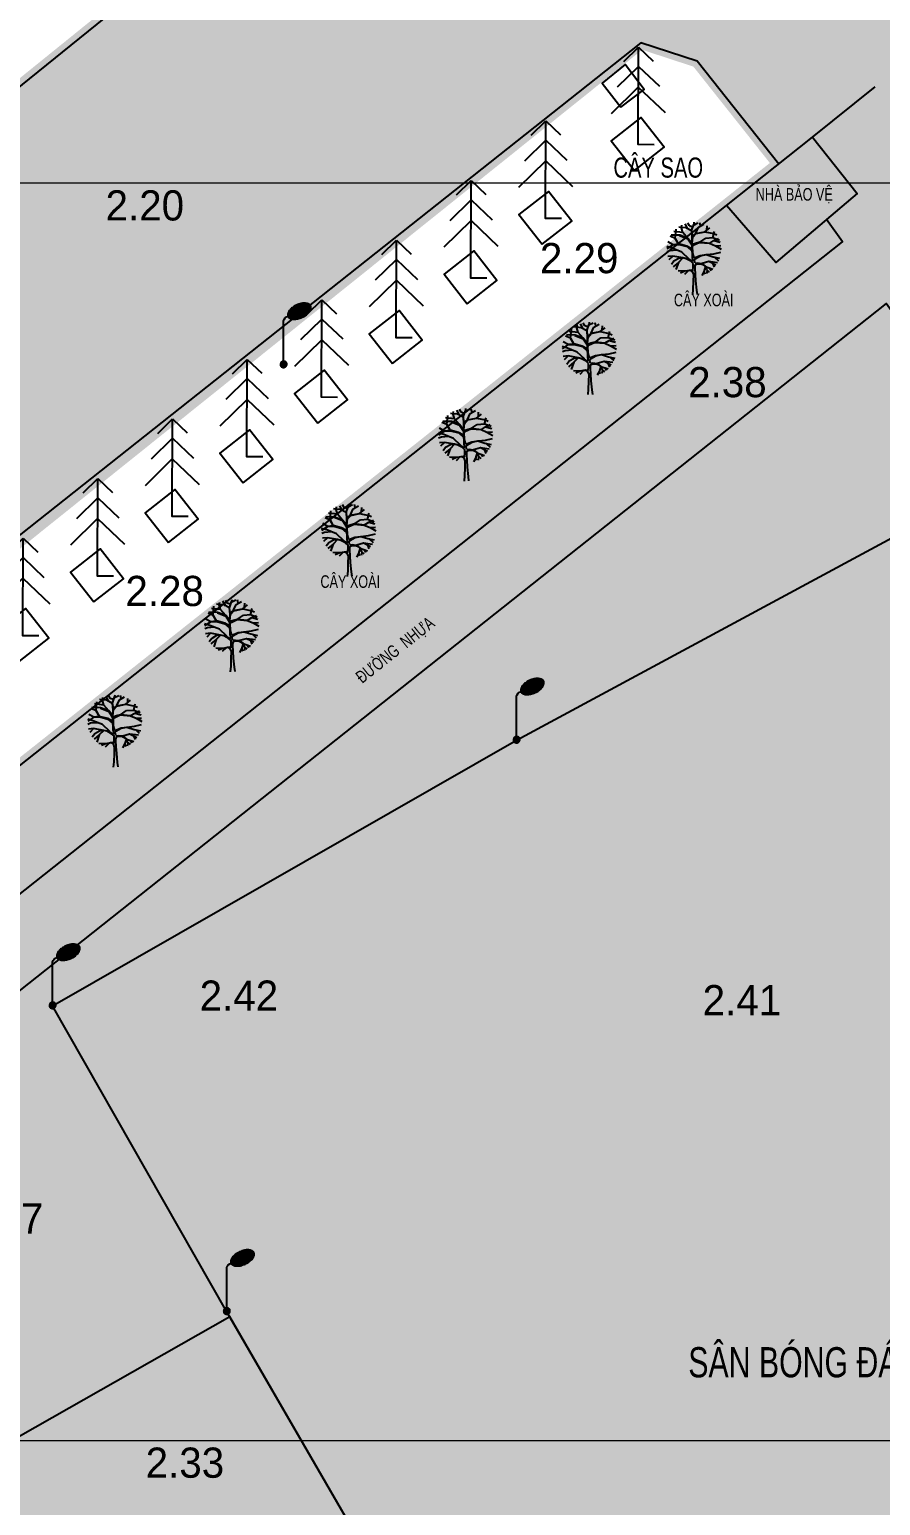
# Model space of a CAD drawing. Header units: millimetres. Extents: x 476643 to 477419, y 1110674 to 1111494.
# Drawn here: x 476844.2 to 476878, y 1111121.4 to 1111180.1 of the extents above; entities that cross this region are included whole.
import ezdxf

# ---------------------------------------------------------------- set-up
doc = ezdxf.new("R2010")
doc.units = ezdxf.units.MM
doc.header["$LTSCALE"] = 0.001
doc.header["$MEASUREMENT"] = 0
doc.linetypes.add('DASHDOTX2', pattern=[2, 1, -0.5, 0, -0.5])
for name, color, linetype, lineweight in [('D-CONGTRINH', 7, 'Continuous', 15), ('HT_Text', 7, 'Continuous', 15), ('LUOI', 8, 'Continuous', 5), ('Ranh theo QH', 5, 'Continuous', 40)]:
    doc.layers.add(name, color=color, linetype=linetype, lineweight=lineweight)
for name, color, linetype in [('HT_Cao do', 7, 'Continuous'), ('HT_duong', 1, 'Continuous'), ('HT_Hang rao', 7, 'Continuous'), ('HT_Ho ga', 5, 'Continuous'), ('HT_nha', 6, 'Continuous'), ('HT_thuc vat', 3, 'Continuous'), ('Ky hieu', 7, 'Continuous'), ('Net manh', 252, 'Continuous'), ('QH-text', 7, 'Continuous')]:
    doc.layers.add(name, color=color, linetype=linetype)
doc.styles.add('DIM', font='VAVON.TTF')
doc.linetypes.add('FENCELINE2', pattern='A,0.25,-0.1,[132,ltypeshp.shx,S=0.1,R=0,X=-0.1,Y=0],-0.1,1', length=1.45)
pattern_1 = [(90, (0, 0), (-0.707106781, 0.707106781), [0.1875, -1.226713563]), (45, (0, 0), (-0.7071067812, 0.7071067812), [0.1875, -0.8125]), (135, (0, 0), (-0.7071067812, -0.7071067812), [0.1875, -0.8125])]

# ---------------------------------------------------------------- blocks, each defined once
blk = doc.blocks.new('Cot den')
at = {"layer": 'Ky hieu', "color": 5, "linetype": 'Continuous'}
for p, q in [((474185.965, 1112245.026), (474185.991, 1112245.093)), ((474185.965, 1112242.67), (474185.965, 1112245.026)), ((474185.991, 1112245.093), (474186.045, 1112245.174)), ((474186.045, 1112245.174), (474186.126, 1112245.228)), ((474186.126, 1112245.228), (474186.193, 1112245.255))]:
    blk.add_line(p, q, dxfattribs=at)
mesh = blk.add_polyface(dxfattribs=at)
corners = [(474186.293, 1112245.159), (474186.24, 1112245.199), (474186.324, 1112245.147), (474186.222, 1112245.225), (474186.388, 1112245.122), (474186.202, 1112245.255), (474186.426, 1112245.115), (474186.192, 1112245.289), (474186.489, 1112245.105), (474186.184, 1112245.319), (474186.528, 1112245.105), (474186.186, 1112245.362), (474186.599, 1112245.106), (474186.187, 1112245.386), (474186.631, 1112245.111), (474186.204, 1112245.434), (474186.707, 1112245.122), (474186.22, 1112245.483), (474186.772, 1112245.14), (474186.246, 1112245.526), (474186.839, 1112245.159), (474186.272, 1112245.571), (474186.898, 1112245.183), (474186.31, 1112245.616), (474186.965, 1112245.21), (474186.343, 1112245.654), (474187.016, 1112245.237), (474186.397, 1112245.701), (474187.086, 1112245.274), (474186.425, 1112245.727), (474187.119, 1112245.297), (474186.505, 1112245.781), (474187.199, 1112245.351), (474186.538, 1112245.804), (474187.227, 1112245.377), (474186.608, 1112245.841), (474187.281, 1112245.424), (474186.658, 1112245.868), (474187.313, 1112245.462), (474186.726, 1112245.896), (474187.352, 1112245.507), (474186.785, 1112245.919), (474187.378, 1112245.552), (474186.851, 1112245.938), (474187.404, 1112245.595), (474186.917, 1112245.956), (474187.42, 1112245.644), (474186.993, 1112245.967), (474187.436, 1112245.692), (474187.025, 1112245.972), (474187.438, 1112245.716), (474187.095, 1112245.973), (474187.44, 1112245.759), (474187.135, 1112245.973), (474187.432, 1112245.789), (474187.422, 1112245.824), (474187.197, 1112245.963), (474187.422, 1112245.824), (474187.401, 1112245.854), (474187.235, 1112245.956), (474187.384, 1112245.879), (474187.3, 1112245.931), (474187.331, 1112245.919)]
mesh.append_faces([[corners[k] for k in face] for face in [(0, 0, 2, 1), (1, 2, 4, 3), (3, 4, 6, 5), (5, 6, 8, 7), (7, 8, 10, 9), (9, 10, 12, 11), (11, 12, 14, 13), (13, 14, 16, 15), (15, 16, 18, 17), (17, 18, 20, 19), (19, 20, 22, 21), (21, 22, 24, 23), (23, 24, 26, 25), (25, 26, 28, 27), (27, 28, 30, 29), (29, 30, 32, 31), (31, 32, 34, 33), (33, 34, 36, 35), (35, 36, 38, 37), (37, 38, 40, 39), (39, 40, 42, 41), (41, 42, 44, 43), (43, 44, 46, 45), (45, 46, 48, 47), (47, 48, 50, 49), (49, 50, 52, 51), (51, 52, 54, 53), (53, 54, 57, 56), (56, 55, 58, 59), (59, 58, 60, 61), (61, 60, 62, 62)]], dxfattribs={"vtx0": -1, "vtx2": -1, "color": 5})
mesh = blk.add_polyface(dxfattribs=at)
corners = [(474185.872, 1112242.529), (474185.856, 1112242.542), (474185.903, 1112242.513), (474185.846, 1112242.551), (474185.909, 1112242.511), (474185.832, 1112242.567), (474185.934, 1112242.504), (474185.824, 1112242.577), (474185.943, 1112242.503), (474185.815, 1112242.594), (474185.965, 1112242.501), (474185.808, 1112242.608), (474185.978, 1112242.502), (474185.804, 1112242.623), (474185.995, 1112242.504), (474185.799, 1112242.639), (474186.01, 1112242.508), (474185.798, 1112242.655), (474186.026, 1112242.513), (474185.796, 1112242.67), (474186.039, 1112242.519), (474185.796, 1112242.67), (474186.057, 1112242.529), (474185.798, 1112242.689), (474186.065, 1112242.535), (474185.799, 1112242.7), (474186.084, 1112242.551), (474185.806, 1112242.723), (474186.089, 1112242.557), (474185.808, 1112242.732), (474186.105, 1112242.577), (474185.82, 1112242.754), (474186.109, 1112242.585), (474185.824, 1112242.762), (474186.121, 1112242.608), (474185.84, 1112242.782), (474186.123, 1112242.616), (474185.846, 1112242.789), (474186.13, 1112242.639), (474185.864, 1112242.804), (474186.131, 1112242.65), (474185.872, 1112242.81), (474186.133, 1112242.67), (474185.89, 1112242.82), (474186.131, 1112242.684), (474185.903, 1112242.826), (474186.13, 1112242.7), (474185.919, 1112242.831), (474186.125, 1112242.716), (474185.934, 1112242.835), (474186.121, 1112242.732), (474185.951, 1112242.837), (474186.114, 1112242.745), (474185.965, 1112242.838), (474186.105, 1112242.762), (474185.986, 1112242.836), (474186.097, 1112242.772), (474185.995, 1112242.835), (474186.084, 1112242.789), (474186.02, 1112242.828), (474186.073, 1112242.797), (474186.026, 1112242.826), (474186.057, 1112242.81)]
mesh.append_faces([[corners[k] for k in face] for face in [(0, 0, 2, 1), (1, 2, 4, 3), (3, 4, 6, 5), (5, 6, 8, 7), (7, 8, 10, 9), (9, 10, 12, 11), (11, 12, 14, 13), (13, 14, 16, 15), (15, 16, 18, 17), (17, 18, 20, 19), (21, 20, 22, 23), (23, 22, 24, 25), (25, 24, 26, 27), (27, 26, 28, 29), (29, 28, 30, 31), (31, 30, 32, 33), (33, 32, 34, 35), (35, 34, 36, 37), (37, 36, 38, 39), (39, 38, 40, 41), (41, 40, 42, 43), (43, 42, 44, 45), (45, 44, 46, 47), (47, 46, 48, 49), (49, 48, 50, 51), (51, 50, 52, 53), (53, 52, 54, 55), (55, 54, 56, 57), (57, 56, 58, 59), (59, 58, 60, 61), (61, 60, 62, 62)]], dxfattribs={"vtx0": -1, "vtx2": -1, "color": 5})
blk = doc.blocks.new('tree47')
for p, q in [((-1287.708, 5904.9312), (-2152.59, 5932.3992)), ((-980.202, 6179.5872), (-1883.532, 6289.4352)), ((-1729.758, 5602.8252), (-1652.892, 6509.1612)), ((-672.69, 6646.4892), (-1383.798, 6728.8872)), ((-1306.932, 5877.4632), (-480.504, 5547.8952)), ((-480.504, 5602.8252), (-1287.708, 5904.9312)), ((-1114.746, 6646.4892), (-1076.292, 6921.1332)), ((-980.202, 6179.5872), (-1114.746, 6646.4892)), ((-480.504, 5602.8252), (-980.202, 6179.5872)), ((-480.504, 6536.6292), (-749.562, 7030.9932)), ((-115.32, 6344.3652), (-672.69, 6646.4892)), ((-326.73, 6838.7352), (-480.504, 7113.3912)), ((-19.224, 6728.8872), (-326.73, 6838.7352)), ((-134.544, 6371.8332), (-76.866, 5685.2232)), ((-115.32, 6371.8332), (134.544, 7058.4612)), ((-19.224, 5822.5332), (-115.32, 6371.8332)), ((-19.224, 5822.5332), (307.506, 6097.1952)), ((0, 5712.6912), (326.736, 6069.7272)), ((76.866, 6921.1332), (518.922, 7140.8592)), ((134.544, 7058.4612), (153.774, 7195.7892)), ((307.506, 6124.6572), (576.6, 6701.4192)), ((307.506, 6097.1952), (1210.842, 6261.9852)), ((326.736, 6069.7272), (1210.842, 6261.9852)), ((576.6, 6701.4192), (1095.522, 7003.5252)), ((768.786, 6838.7352), (691.92, 7140.8592)), ((1210.842, 6261.9852), (1691.346, 6646.4892)), ((1210.842, 6261.9852), (2114.172, 6069.7272)), ((1403.028, 6426.7632), (1422.252, 6838.7352)), ((1998.852, 5657.7552), (2152.59, 6289.4352)), ((2114.172, 6069.7272), (2383.23, 5959.8612)), ((-1960.398, 4971.1332), (-2575.416, 4559.1612)), ((-2056.494, 4614.0912), (-2575.416, 4778.8872)), ((-1960.398, 4971.1332), (-2460.096, 5245.7892)), ((-1575.99, 4421.8332), (-2287.134, 4366.9032)), ((-1729.758, 5602.8252), (-2229.456, 5822.5332)), ((-1095.522, 4229.5872), (-2056.494, 4614.0912)), ((-1422.252, 5026.0632), (-1960.398, 4971.1332)), ((-1960.398, 4971.1332), (-1364.574, 4998.5952)), ((-1403.028, 5053.5252), (-1729.758, 5602.8252)), ((-1729.758, 5602.8252), (-1422.252, 5026.0632)), ((-576.6, 4833.7992), (-1403.028, 5053.5252)), ((-1364.574, 4998.5952), (-557.37, 4778.8872)), ((-96.09, 4559.1612), (-576.6, 4833.7992)), ((-557.37, 4778.8872), (-96.09, 4366.9032)), ((-115.32, 5163.3912), (-480.504, 5602.8252)), ((-480.504, 5547.8952), (-96.09, 4943.6652)), ((-76.866, 5685.2232), (-115.32, 5163.3912)), ((-96.09, 4943.6652), (-96.09, 4559.1612)), ((-57.642, 5108.4612), (0, 5712.6912)), ((-57.642, 5080.9932), (38.454, 5053.5252)), ((-19.224, 4833.7992), (57.678, 4916.1972)), ((0, 4119.7272), (-19.224, 4833.7992)), ((38.454, 5053.5252), (288.282, 5135.9232)), ((57.678, 4916.1972), (653.466, 5190.8592)), ((288.282, 5135.9232), (711.144, 5245.7892)), ((653.466, 5190.8592), (1672.122, 5108.4612)), ((691.92, 5218.3212), (1287.708, 5630.2932)), ((711.144, 5245.7892), (1672.122, 5135.9232)), ((1287.708, 5630.2932), (1998.852, 5685.2232)), ((1672.122, 5108.4612), (2248.68, 4861.2672)), ((1691.346, 5135.9232), (2114.172, 5383.0992)), ((1998.852, 5685.2232), (2652.318, 5438.0292)), ((2114.172, 5383.0992), (2575.416, 5602.8252)), ((2114.172, 5383.0992), (2729.19, 5218.3212)), ((2248.68, 4861.2672), (2825.28, 4531.6932)), ((2267.91, 4861.2672), (2786.868, 4888.7352)), ((-2287.134, 4366.9032), (-2556.186, 4257.0552)), ((-1979.628, 3845.0712), (-2479.32, 3790.1532)), ((-1979.628, 3845.0712), (-2364, 3460.5672)), ((-1864.308, 3323.2572), (-2114.172, 2993.6652)), ((-980.202, 3652.8252), (-1979.628, 3845.0712)), ((-1422.252, 3213.3912), (-1941.174, 2773.9572)), ((-1383.798, 3597.8952), (-1864.308, 3323.2572)), ((-1422.252, 3213.3912), (-1672.116, 2499.2952)), ((-980.202, 3652.8252), (-1422.252, 3213.3912)), ((-980.202, 3652.8252), (-1383.798, 3597.8952)), ((-365.184, 3542.9652), (-1095.522, 4229.5872)), ((-365.184, 3515.4972), (-980.202, 3652.8252)), ((-653.466, 3570.4272), (-980.202, 3652.8252)), ((-192.186, 3323.2572), (-653.466, 3570.4272)), ((-76.866, 3323.2572), (-365.184, 3515.4972)), ((57.678, 3103.5252), (-192.186, 3323.2572)), ((-96.09, 4366.9032), (-57.642, 4037.3292)), ((19.224, 3378.1692), (-76.866, 3323.2572)), ((-57.642, 4037.3292), (-57.642, 3707.7552)), ((-57.642, 3707.7552), (19.224, 3378.1692)), ((134.544, 3652.8252), (0, 4119.7272)), ((57.678, 2773.9572), (57.678, 3103.5252)), ((134.544, 3652.8252), (749.562, 3900.0012)), ((172.998, 3460.5672), (230.64, 3570.4272)), ((172.998, 3460.5672), (230.64, 3570.4272)), ((211.416, 3158.4612), (172.998, 3460.5672)), ((211.416, 3158.4612), (172.998, 3460.5672)), ((230.64, 3570.4272), (768.786, 3872.5332)), ((230.64, 3570.4272), (768.786, 3872.5332)), ((230.64, 3130.9932), (480.504, 3158.4612)), ((230.64, 2609.1612), (249.864, 2966.1972)), ((249.864, 2966.1972), (442.056, 3076.0632)), ((442.056, 3076.0632), (807.24, 3076.0632)), ((480.504, 3158.4612), (903.33, 3103.5252)), ((749.562, 3900.0012), (1326.162, 3982.3992)), ((768.786, 3872.5332), (1326.162, 3982.3992)), ((768.786, 3872.5332), (1326.162, 3982.3992)), ((807.24, 3076.0632), (999.426, 2993.6652)), ((903.33, 3103.5252), (1268.484, 2801.4192)), ((922.56, 3130.9932), (1595.214, 3323.2572)), ((999.426, 2993.6652), (1249.29, 2801.4192)), ((1326.162, 3982.3992), (2094.948, 4064.7972)), ((1326.162, 3982.3992), (2037.27, 3762.6912)), ((1326.162, 3982.3992), (2037.27, 3762.6912)), ((1595.214, 3323.2572), (2306.358, 2966.1972)), ((1595.214, 3323.2572), (2479.32, 3213.3912)), ((1979.628, 3130.9932), (2133.396, 2746.4892)), ((2037.27, 3762.6912), (2671.548, 3625.3572)), ((2037.27, 3762.6912), (2671.548, 3625.3572)), ((2094.948, 4064.7972), (2786.868, 4229.5872)), ((2171.814, 3735.2232), (2556.228, 3378.1692)), ((-788.01, 2334.5232), (-1460.706, 2361.9852)), ((-768.786, 2334.5232), (-1210.842, 2142.2592)), ((-442.05, 2389.4352), (-826.428, 2004.9312)), ((-288.282, 2416.9032), (-768.786, 2334.5232)), ((-615.012, 2361.9852), (-307.506, 2444.3652)), ((-307.506, 2444.3652), (-115.32, 2444.3652)), ((-19.224, 2307.0552), (-288.282, 2416.9032)), ((-115.32, 2444.3652), (19.224, 2389.4352)), ((96.096, 2004.9312), (-19.224, 2307.0552)), ((19.224, 2389.4352), (57.678, 2773.9572)), ((76.866, 1318.3212), (96.096, 2004.9312)), ((269.094, 2059.8612), (230.64, 2609.1612)), ((307.506, 1373.2572), (269.094, 2059.8612)), ((1095.522, 2279.5872), (903.33, 1922.5332)), ((1268.484, 2828.8872), (1095.522, 2279.5872)), ((1095.522, 2279.5872), (1210.842, 2059.8612)), ((1249.29, 2801.4192), (1364.61, 2499.2952)), ((1268.484, 2801.4192), (1998.852, 2554.2312)), ((1364.61, 2499.2952), (1633.668, 2252.1252)), ((1422.252, 2389.4352), (1364.61, 2087.3292)), ((1672.122, 2664.0912), (1787.442, 2389.4352)), ((0, 0), (57.678, 549.2952)), ((57.678, 549.2952), (76.866, 1318.3212)), ((403.602, 466.9032), (307.506, 1373.2572)), ((461.28, 27.4656), (403.602, 466.9032))]:
    blk.add_line(p, q)
blk = doc.blocks.new('LKIM')
at = {"linetype": 'Continuous'}
for p, q in [((-0.158, 0.881), (-0.003, 1.034)), ((-0.003, 1.034), (0.152, 0.887)), ((-0.225, 0.611), (-0.003, 0.83)), ((-0.003, 0.83), (0.22, 0.619)), ((-0.288, 0.329), (-0.003, 0.61)), ((-0.003, 0.61), (0.282, 0.34))]:
    blk.add_line(p, q, dxfattribs=at)
blk.add_lwpolyline([(0.167, 0), (-0.003, 0), (-0.003, 1.032)], dxfattribs=at)
blk = doc.blocks.new('fff')
for points in [[(476868.212, 1111174.5), (476869.392, 1111175.426), (476868.466, 1111176.606), (476867.286, 1111175.68)], [(476864.534, 1111171.565), (476865.714, 1111172.491), (476864.788, 1111173.671), (476863.608, 1111172.745)], [(476861.563, 1111169.195), (476862.743, 1111170.121), (476861.817, 1111171.301), (476860.637, 1111170.375)], [(476858.593, 1111166.825), (476859.773, 1111167.751), (476858.847, 1111168.931), (476857.667, 1111168.005)], [(476855.623, 1111164.455), (476856.803, 1111165.381), (476855.876, 1111166.561), (476854.697, 1111165.635)], [(476852.652, 1111162.085), (476853.832, 1111163.011), (476852.906, 1111164.191), (476851.726, 1111163.265)], [(476849.682, 1111159.715), (476850.862, 1111160.642), (476849.936, 1111161.822), (476848.756, 1111160.895)], [(476846.711, 1111157.346), (476847.891, 1111158.272), (476846.965, 1111159.452), (476845.785, 1111158.525)], [(476843.741, 1111154.976), (476844.921, 1111155.902), (476843.995, 1111157.082), (476842.815, 1111156.156)]]:
    blk.add_lwpolyline(points, close=True)
at = {"layer": 'HT_duong'}
for points in [[(476762.326, 1111180.654), (476775.455, 1111152.371), (476778.983, 1111147.249), (476785.289, 1111143.073), (476792.643, 1111141.543), (476799.591, 1111142.665), (476830.322, 1111166.989), (476905.132, 1111227.42), (476908.691, 1111231.568), (476912.719, 1111237.296), (476944.975, 1111283.905), (476947.749, 1111287.852), (476949.758, 1111292.182), (476951.586, 1111298.448), (476952.23, 1111304.995), (476951.442, 1111311.674), (476944.021, 1111339.245)], [(476910.93, 1111113.044), (476881.317, 1111164.882), (476878.227, 1111169.217), (476828.871, 1111130.109)], [(476827.008, 1111132.461), (476876.483, 1111171.663), (476875.85, 1111172.552)], [(476873.947, 1111174.758), (476870.703, 1111178.844), (476868.467, 1111179.578), (476834.974, 1111153.053), (476818.966, 1111139.981), (476801.662, 1111126.03), (476801.662, 1111126.03), (476798.48, 1111121.44), (476796.415, 1111116.032), (476795.399, 1111104.549), (476796.785, 1111098.634), (476799.179, 1111094.111), (476825.743, 1111048.347), (476842.462, 1111020.014), (476844.545, 1111018.011), (476847.79, 1111017.944), (476854.923, 1111021.873)]]:
    blk.add_lwpolyline(points, dxfattribs=at)
at = {"layer": 'HT_Hang rao', "linetype": 'FENCELINE2', "ltscale": 2}
for points in [[(476875.292, 1111175.826), (476877.777, 1111177.823)], [(476804.733, 1111107.368), (476804.733, 1111107.368), (476807.492, 1111122.102), (476824.446, 1111135.532), (476871.877, 1111173.114), (476871.877, 1111173.114)]]:
    blk.add_lwpolyline(points, dxfattribs=at)
at = {"layer": 'HT_Hang rao', "linetype": 'FENCELINE2'}
for points in [[(476911.398, 1111111.388), (476874.603, 1111090.091), (476851.998, 1111129.131), (476845.072, 1111141.285), (476863.525, 1111151.848), (476882.531, 1111162.098), (476911.398, 1111111.388)], [(476844.86, 1111057.073), (476881.405, 1111078.326), (476852.115, 1111128.929), (476815.425, 1111108.085), (476844.86, 1111057.073)]]:
    blk.add_lwpolyline(points, dxfattribs=at)
at = {"layer": 'HT_Ho ga', "color": 4}
blk.add_lwpolyline([(476867.669, 1111177.022), (476868.596, 1111177.724), (476867.846, 1111178.713), (476866.929, 1111177.968)], close=True, dxfattribs=at)
at = {"layer": 'HT_nha', "linetype": 'Continuous', "ltscale": 0.7}
blk.add_lwpolyline([(476875.292, 1111175.826), (476877.073, 1111173.59), (476873.834, 1111170.84), (476871.877, 1111173.114), (476875.292, 1111175.826)], dxfattribs=at)
at = {"xscale": 0.7360424541984685, "yscale": 0.7360424541402608, "zscale": 0.7360424542015039}
for p in [(127833.257, 292508.97), (127842.524, 292494.047), (127824.071, 292483.484), (127830.997, 292471.33)]:
    blk.add_blockref('Cot den', p, dxfattribs=at)
at = {"layer": 'HT_thuc vat', "extrusion": (0.002734, 0.014211, 0.999895), "xscale": 3.750000000158847, "yscale": 3.749999999601818, "zscale": 3.749999999994009, "rotation": 359.7981124263856}
for p in [(476866.584, 1111044.789, 17094.817), (476862.905, 1111041.854, 17094.765), (476859.935, 1111039.485, 17094.723), (476856.965, 1111037.115, 17094.681), (476853.994, 1111034.745, 17094.64), (476851.024, 1111032.376, 17094.598), (476848.053, 1111030.006, 17094.556), (476845.083, 1111027.637, 17094.514), (476842.113, 1111025.267, 17094.472)]:
    blk.add_blockref('LKIM', p, dxfattribs=at)
at = {"layer": 'HT_thuc vat', "xscale": 0.0004000000189989805, "yscale": 0.0004000000189989805, "zscale": 0.0004}
for p in [(476870.528, 1111169.561), (476866.365, 1111165.589), (476861.446, 1111162.154), (476856.796, 1111158.362), (476852.146, 1111154.569), (476847.496, 1111150.777)]:
    blk.add_blockref('tree47', p, dxfattribs=at)
at = {"layer": 'HT_Cao do', "color": 0}
for s, p in [('2.20', (476847.177, 1111172.512)), ('2.29', (476864.451, 1111170.417)), ('2.38', (476870.346, 1111165.487)), ('2.28', (476847.966, 1111157.184)), ('2.42', (476850.918, 1111141.096)), ('2.41', (476870.923, 1111140.916)), ('2.27', (476841.578, 1111132.237)), ('2.33', (476848.771, 1111122.528))]:
    blk.add_text(s, height=1.2, dxfattribs=at).set_placement(p)
at = {"layer": 'HT_Text', "color": 9, "style": 'DIM', "width": 0.75}
for s, height, p in [('CAÂY SAO', 0.8, (476867.374, 1111174.216)), ('NHAØ BAÛO VEÄ', 0.5, (476873.033, 1111173.302)), ('CAÂY XOAØI', 0.5, (476869.781, 1111169.102)), ('CAÂY XOAØI', 0.5, (476855.723, 1111157.907)), ('SAÂN BOÙNG ÑAÙ COÛ NHAÂN TAÏO', 1.2, (476870.352, 1111126.52))]:
    blk.add_text(s, height=height, dxfattribs=at).set_placement(p)
blk.add_text('ÑÖÔØNG  NHÖÏA', height=0.5, rotation=38.39203, dxfattribs=at).set_placement((476857.38, 1111154.086))

msp = doc.modelspace()

# ---------------------------------------------------------------- hatches: boundary and pattern name
at = {"layer": 'HT_duong', "lineweight": 35}
h = msp.add_hatch(color=8, dxfattribs=at)
h.paths.add_polyline_path([(477048.887, 1111327.463), (477027.775, 1111358.972), (477020.27, 1111370.174), (477008.332, 1111362.865), (477016.421, 1111350.792), (477017.86, 1111344.683), (477017.138, 1111339.499), (477012.77, 1111333.596), (476979.491, 1111315.894), (476971.124, 1111317.952), (476961.673, 1111322.596), (476956.505, 1111325.872), (476954.514, 1111328.221), (476952.137, 1111336.195), (476950.508, 1111341.552), (476944.021, 1111339.245), (476951.442, 1111311.674), (476952.23, 1111304.995), (476951.586, 1111298.448), (476949.758, 1111292.182), (476947.749, 1111287.852), (476944.975, 1111283.905), (476912.719, 1111237.296), (476908.691, 1111231.568), (476905.132, 1111227.42), (476830.322, 1111166.989), (476799.591, 1111142.665), (476792.643, 1111141.543), (476785.289, 1111143.073), (476778.983, 1111147.249), (476775.455, 1111152.371), (476762.326, 1111180.654), (476747.928, 1111173.644), (476760.345, 1111146.893), (476762.51, 1111138.794), (476762.29, 1111130.003), (476760.162, 1111122.306), (476756.991, 1111116.786), (476735.457, 1111099.552), (476743.814, 1111087.993), (476759.607, 1111098.383), (476775.959, 1111098.612), (476781.034, 1111093.187), (476828.757, 1111011.48), (476830.075, 1111008.326), (476829.365, 1111005.739), (476823.601, 1110996.658), (476828.977, 1110986.609), (476838.722, 1110987.903), (476841.272, 1110987.755), (476843.582, 1110986.113), (476852.553, 1110970.837), (476872.949, 1110935.66), (476871.71, 1110929.87), (476868.202, 1110926.926), (476873.498, 1110917.435), (476877.811, 1110918.641), (476881.168, 1110918.762), (476884.414, 1110916.251), (476895.764, 1110896.747), (476895.132, 1110892.033), (476890.267, 1110888.644), (476893.273, 1110883.68), (476898.419, 1110886.36), (476901.379, 1110885.97), (476903.41, 1110883.713), (476924.932, 1110847.173), (476928.38, 1110849.152), (476943.994, 1110822.831), (476950.945, 1110826.14), (476941.016, 1110842.329), (476941.033, 1110842.337), (476927.724, 1110865.746), (476917.876, 1110882.802), (476920.986, 1110885.384), (476907.496, 1110908.559), (476893.354, 1110932.705), (476851.867, 1111003.762), (476851.441, 1111006.305), (476852.801, 1111008.38), (476859.969, 1111013.191), (476854.923, 1111021.873), (476847.79, 1111017.944), (476844.545, 1111018.011), (476842.462, 1111020.014), (476825.743, 1111048.347), (476799.179, 1111094.111), (476796.785, 1111098.634), (476795.399, 1111104.549), (476796.415, 1111116.032), (476798.48, 1111121.44), (476801.662, 1111126.03), (476818.966, 1111139.981), (476834.974, 1111153.053), (476868.467, 1111179.578), (476870.703, 1111178.844), (476873.947, 1111174.758), (476875.85, 1111172.552), (476876.483, 1111171.663), (476827.008, 1111132.461), (476828.871, 1111130.109), (476878.227, 1111169.217), (476881.317, 1111164.882), (476910.93, 1111113.044), (476920.603, 1111118.895), (476886.623, 1111176.533), (476903.863, 1111187.862), (476907.724, 1111189.84), (476910.898, 1111190.16), (476913.73, 1111189.676), (476918.192, 1111185.873), (476929.141, 1111167.464), (476939.374, 1111150.166), (476950.775, 1111129.895), (476953.389, 1111131.366), (476941.973, 1111151.665), (476931.722, 1111168.994), (476920.517, 1111187.834), (476915.048, 1111192.495), (476911.002, 1111193.185), (476906.86, 1111192.769), (476902.256, 1111190.409), (476884.014, 1111178.421), (476881.222, 1111180.988), (476878.76, 1111185.161), (476878.471, 1111186.548), (476878.868, 1111187.779), (476900.163, 1111204.281), (476906.58, 1111209.367), (476916.273, 1111204.463), (476926.719, 1111192.411), (476937.264, 1111174.332), (476991.86, 1111079.876), (477002.178, 1111061.992), (477014.874, 1111068.37), (477006.465, 1111083.507), (477006.702, 1111088.562), (477014.317, 1111096.81), (477023.765, 1111101.991), (477078.664, 1111132.737), (477096.805, 1111142.846), (477115.281, 1111153.139), (477133.694, 1111163.427), (477137.383, 1111165.642), (477155.583, 1111167.969), (477151.757, 1111173.456), (477114.867, 1111228.636)])
h.paths.add_polyline_path([(476933.19, 1111209.481), (476930.739, 1111214.836), (476928.95, 1111222.684), (476929.174, 1111230.394), (476929.977, 1111237.478), (476938.144, 1111249.178), (476947.688, 1111262.966), (476959.692, 1111280.244), (476966.032, 1111288.71), (476972.887, 1111295.309), (476974.815, 1111294.73), (476975.681, 1111293.721), (476978.054, 1111289.963), (476987.338, 1111273.544), (476991.518, 1111278.36), (476979.457, 1111300.053), (476983.843, 1111302.36), (477002.237, 1111311.997), (477020.734, 1111321.683), (477025.661, 1111322.725), (477029.895, 1111322.591), (477033.906, 1111321.063), (477037.677, 1111318.292), (477049.672, 1111301.003), (477061.03, 1111283.999), (477072.554, 1111266.739), (477084.098, 1111249.422), (477097.873, 1111228.864), (477128.678, 1111182.374), (477128.829, 1111179.673), (477127.457, 1111176.984), (477124.902, 1111174.708), (477110.01, 1111166.319), (477091.694, 1111156.147), (477073.451, 1111145.905), (477018.249, 1111115.05), (477005.692, 1111108.065), (477001.854, 1111106.39), (476998.259, 1111106.196), (476993.78, 1111108.324), (476988.982, 1111113.249), (476983.575, 1111122.517), (476973.112, 1111140.528), (476962.717, 1111158.524), (476941.666, 1111194.808)], flags=16)
at = {"layer": 'Net manh', "lineweight": 35}
h = msp.add_hatch(dxfattribs=at)
h.set_pattern_fill('AR-CONC', color=256, scale=0.5, style=0)
h.set_pattern_definition([(50, (0, 0), (3.586300913, -0.313760675), [0.375, -4.125]), (355, (0, 0), (-0.693756668, 3.760960669), [0.3, -3.3]), (100.4514, (0.299, -0.026), (2.892546909, 3.44719771), [0.31870095, -3.50571056]), (46.1842, (0, 1), (5.336205243, -0.827595072), [0.5625, -6.1875]), (96.6356, (0.4447, 0.931), (4.673313528, 4.870589355), [0.47805144, -5.258565]), (351.1842, (0, 1), (4.673309726, 4.870593005), [0.45, -4.95]), (21, (0.5, 0.75), (2.9845352606, -2.013094453), [0.375, -4.125]), (326, (0.5, 0.75), (1.21657666, 3.625750225), [0.3, -3.3]), (71.4514, (0.7487, 0.5822), (4.201113143, 1.612652484), [0.31870095, -3.50571056]), (37.5, (0, 0), (0.0607992766, 1.6644692692), [0, -3.26, 0, -3.35, 0, -3.3125]), (7.5, (0, 0), (1.3153476872, 1.9720585594), [0, -1.91, 0, -3.185, 0, -1.2625]), (327.5, (-1.115, 0), (2.6691121809, -0.1127743587), [0, -1.25, 0, -3.9, 0, -5.175]), (317.5, (-1.615, 0), (2.9159308467, 0.5005249117), [0, -1.625, 0, -2.59, 0, -3.675])])
h.paths.add_polyline_path([(476919.678, 1111195.132), (476905.27, 1111199.62), (476881.222, 1111180.988), (476884.014, 1111178.421), (476902.256, 1111190.409), (476906.86, 1111192.769), (476911.002, 1111193.185), (476915.048, 1111192.495), (476920.517, 1111187.834), (476931.722, 1111168.994), (476941.973, 1111151.665), (476953.389, 1111131.366), (476950.775, 1111129.895), (476939.374, 1111150.166), (476929.141, 1111167.464), (476921.533, 1111180.257), (476921.365, 1111180.142), (476928.61, 1111167.489), (476924.343, 1111164.877), (476917.231, 1111177.299), (476921.533, 1111180.257), (476918.192, 1111185.873), (476913.73, 1111189.676), (476910.898, 1111190.16), (476907.724, 1111189.84), (476903.863, 1111187.862), (476886.623, 1111176.533), (476920.603, 1111118.895), (476910.93, 1111113.044), (476881.317, 1111164.882), (476878.227, 1111169.217), (476828.871, 1111130.109), (476827.008, 1111132.461), (476876.483, 1111171.663), (476875.85, 1111172.552), (476873.947, 1111174.758), (476815.257, 1111128.255), (476815.401, 1111128.064), (476820.193, 1111131.675), (476824.768, 1111125.606), (476819.977, 1111121.994), (476815.257, 1111128.255), (476807.492, 1111122.102), (476804.733, 1111107.368), (476808.152, 1111109.444), (476812.304, 1111102.606), (476808.885, 1111100.53), (476817.696, 1111084.597), (476828.197, 1111067.575), (476854.923, 1111021.873), (476859.969, 1111013.191), (476861.548, 1111014.332), (476860.359, 1111015.977), (476861.699, 1111016.816), (476866.777, 1111009.791), (476863.593, 1111008.022), (476874.683, 1110988.82), (476875.25, 1110989.142), (476870.843, 1110996.461), (476875.336, 1110999.132), (476880.206, 1110991.953), (476883.185, 1110993.083), (476871.516, 1111012.106), (476873.431, 1111013.281), (476877.458, 1111006.59), (476879.922, 1111007.612), (476881.249, 1111005.563), (476896.225, 1111014.122), (476895.006, 1111016.265), (476897.188, 1111017.781), (476893.406, 1111024.763), (476895.645, 1111025.976), (476908.962, 1111002.865), (476917.791, 1111006.216), (476936.102, 1111017.449), (476998.747, 1111051.459), (476995.68, 1111063.601)])
h.paths.add_polyline_path([(476958.847, 1111107.758, -0.265969), (476960.222, 1111111.338, -1.094375), (476964.527, 1111104.968), (476984.511, 1111071.014, -1), (476988.411, 1111064.351, -0.523531), (476982.658, 1111067.025, -0.350846), (476925.84, 1111033.599, -0.510479), (476925.233, 1111027.376, -0.133155), (476923.283, 1111026.848, -0.721058), (476920.97, 1111033.797, -0.02831), (476921.334, 1111034.039), (476901.434, 1111068.041, -0.133155), (476899.484, 1111067.512, -0.721058), (476897.17, 1111074.462, -0.45613), (476902.868, 1111073.229, -0.336636)], flags=16)
h.paths.add_polyline_path([(476924.562, 1111118.778), (476916.356, 1111132.961), (476939.23, 1111145.036), (476946.731, 1111131.546)], flags=16)
h.paths.add_polyline_path([(476913.506, 1111131.652), (476892.287, 1111168.711), (476914.554, 1111181.381), (476924.45, 1111164.097), (476935.773, 1111144.322)], flags=16)
h.paths.add_polyline_path([(476936.028, 1111144.479), (476925.093, 1111163.577), (476929.359, 1111166.19), (476940.294, 1111147.091)], flags=16)
h.paths.add_polyline_path([(476911.398, 1111111.388), (476874.597, 1111090.088), (476881.405, 1111078.326), (476869.329, 1111071.303), (476881.264, 1111050.782), (476878.824, 1111049.354), (476874.691, 1111056.137), (476872.283, 1111055.014), (476871.044, 1111057.145), (476856.112, 1111048.508), (476857.216, 1111046.33), (476855.093, 1111044.715), (476858.85, 1111037.869), (476856.677, 1111036.48), (476844.89, 1111057.09), (476844.86, 1111057.073), (476815.425, 1111108.085), (476852.179, 1111128.965), (476845.072, 1111141.285), (476863.525, 1111151.848), (476882.531, 1111162.098)], flags=16)
h.paths.add_polyline_path([(476909.78, 1111179.873), (476895.871, 1111171.858), (476891.877, 1111178.789), (476905.786, 1111186.804)], flags=16)
h.paths.add_polyline_path([(476882.248, 1111046.634), (476883.378, 1111044.561), (476878.312, 1111041.583), (476877.182, 1111043.656)], flags=16)
h.paths.add_polyline_path([(476885.92, 1111040.256), (476888.685, 1111035.458), (476887.566, 1111034.798), (476884.794, 1111039.607)], flags=16)
h.paths.add_polyline_path([(476875.915, 1111047.644), (476862.029, 1111039.571, -0.988086)], flags=16)
h.paths.add_polyline_path([(476891.078, 1111031.067), (476892.329, 1111029.061), (476887.414, 1111026.204), (476886.23, 1111028.286)], flags=16)
h.paths.add_polyline_path([(476842.904, 1111126.475), (476833.987, 1111121.522), (476831.884, 1111125.215), (476840.801, 1111130.168)], flags=16)
h.paths.add_polyline_path([(476873.609, 1111041.58), (476874.794, 1111039.559), (476869.651, 1111036.476), (476868.502, 1111038.63)], flags=16)
h.paths.add_polyline_path([(476890.066, 1111023.116, -0.976932), (476876.18, 1111015.042)], flags=16)
h.paths.add_polyline_path([(476882.474, 1111026.128), (476883.583, 1111023.933), (476878.736, 1111021.112), (476877.628, 1111023.307)], flags=16)
h.paths.add_polyline_path([(476833.068, 1111119.637), (476818.39, 1111110.963), (476815.846, 1111115.268), (476830.524, 1111123.942)], flags=16)
h.paths.add_polyline_path([(476864.981, 1111036.611), (476866.198, 1111034.494), (476861.025, 1111031.519), (476859.834, 1111033.655)], flags=16)
h.paths.add_polyline_path([(476873.798, 1111020.986), (476875.057, 1111018.872), (476870.06, 1111015.969), (476868.952, 1111018.164)], flags=16)
at = {"layer": 'QH-text', "lineweight": 35}
h = msp.add_hatch(dxfattribs=at)
h.set_pattern_fill('GRASS', color=3, style=0)
h.set_pattern_definition(pattern_1)
h.paths.add_polyline_path([(476845.072, 1111141.285), (476863.525, 1111151.848), (476882.531, 1111162.098), (476911.398, 1111111.388), (476874.603, 1111090.091)])
h = msp.add_hatch(dxfattribs=at)
h.set_pattern_fill('GRASS', color=3, style=0)
h.set_pattern_definition(pattern_1)
h.paths.add_polyline_path([(476815.425, 1111108.085), (476852.115, 1111128.929), (476881.405, 1111078.326), (476844.86, 1111057.073)])

# ---------------------------------------------------------------- linework, layer by layer
at = {"layer": 'D-CONGTRINH', "lineweight": 35, "const_width": 0.5}
for points in [[(476762.326, 1111180.654), (476775.455, 1111152.371), (476778.983, 1111147.249), (476785.289, 1111143.073), (476792.643, 1111141.543), (476799.591, 1111142.665), (476830.322, 1111166.989), (476905.132, 1111227.42), (476908.691, 1111231.568), (476912.719, 1111237.296), (476944.975, 1111283.905), (476947.749, 1111287.852), (476949.758, 1111292.182), (476951.586, 1111298.448), (476952.23, 1111304.995), (476951.442, 1111311.674), (476944.021, 1111339.245)], [(476873.947, 1111174.758), (476870.703, 1111178.844), (476868.467, 1111179.578), (476834.974, 1111153.053), (476818.966, 1111139.981), (476801.662, 1111126.03), (476801.662, 1111126.03), (476798.48, 1111121.44), (476796.415, 1111116.032), (476795.399, 1111104.549), (476796.785, 1111098.634), (476799.179, 1111094.111), (476825.743, 1111048.347), (476842.462, 1111020.014), (476844.545, 1111018.011), (476847.79, 1111017.944), (476854.923, 1111021.873)], [(476827.008, 1111132.461), (476876.483, 1111171.663), (476875.85, 1111172.552)], [(476910.93, 1111113.044), (476881.317, 1111164.882), (476878.227, 1111169.217), (476828.871, 1111130.109)]]:
    msp.add_lwpolyline(points, dxfattribs=at)
msp.add_lwpolyline([(476894.117, 1110931.402), (476851.867, 1111003.762, -0.412584), (476853.1, 1111008.51), (476859.969, 1111013.191), (476854.923, 1111021.873), (476847.79, 1111017.944, -0.467249), (476842.462, 1111020.014), (476830.97, 1111039.49), (476799.179, 1111094.111, -0.311934), (476801.662, 1111126.03), (476868.467, 1111179.578), (476870.703, 1111178.844), (476873.262, 1111175.621), (476873.947, 1111174.758), (476807.492, 1111122.102), (476804.733, 1111107.368), (476808.885, 1111100.53), (476817.696, 1111084.597), (476828.197, 1111067.575), (476854.923, 1111021.873), (476859.969, 1111013.191), (476863.593, 1111008.022), (476893.091, 1110956.946)], format="xyb", dxfattribs=at)
for points in [[(476845.072, 1111141.285), (476863.525, 1111151.848), (476882.531, 1111162.098), (476911.398, 1111111.388), (476874.603, 1111090.091)], [(476815.425, 1111108.085), (476852.115, 1111128.929), (476881.405, 1111078.326), (476844.86, 1111057.073), (476815.425, 1111108.085)]]:
    msp.add_lwpolyline(points, close=True, dxfattribs=at)
at = {"layer": 'HT_duong', "lineweight": 35, "const_width": 0.5}
msp.add_lwpolyline([(476875.85, 1111172.552), (476873.947, 1111174.758)], dxfattribs=at)
at = {"layer": 'LUOI'}
for p, q in [((477307.318, 1111174), (476643.658, 1111174)), ((477307.318, 1111124), (476643.658, 1111124))]:
    msp.add_line(p, q, dxfattribs=at)
at = {"layer": 'Ranh theo QH', "color": 1, "linetype": 'DASHDOTX2', "lineweight": -2, "ltscale": 50, "const_width": 5, "flags": 128}
msp.add_lwpolyline([(477140.663, 1111175.284), (477033.325, 1111336.206), (476971.747, 1111303.743, 0.119976), (476960.382, 1111293.682), (476914.976, 1111228.264, -0.07519), (476902.91, 1111215.42), (476777.026, 1111115.837), (476929.132, 1110855.337), (477079.17, 1110942.944), (477006.529, 1111068.299), (477153.917, 1111150.615), (477151.558, 1111155.666), (477141.273, 1111174.37), (477140.663, 1111175.284)], format="xyb", dxfattribs=at)

# ---------------------------------------------------------------- block references
at = {"lineweight": 35}
msp.add_blockref('fff', (0, 0), dxfattribs=at)

doc.saveas('drawing.dxf')
